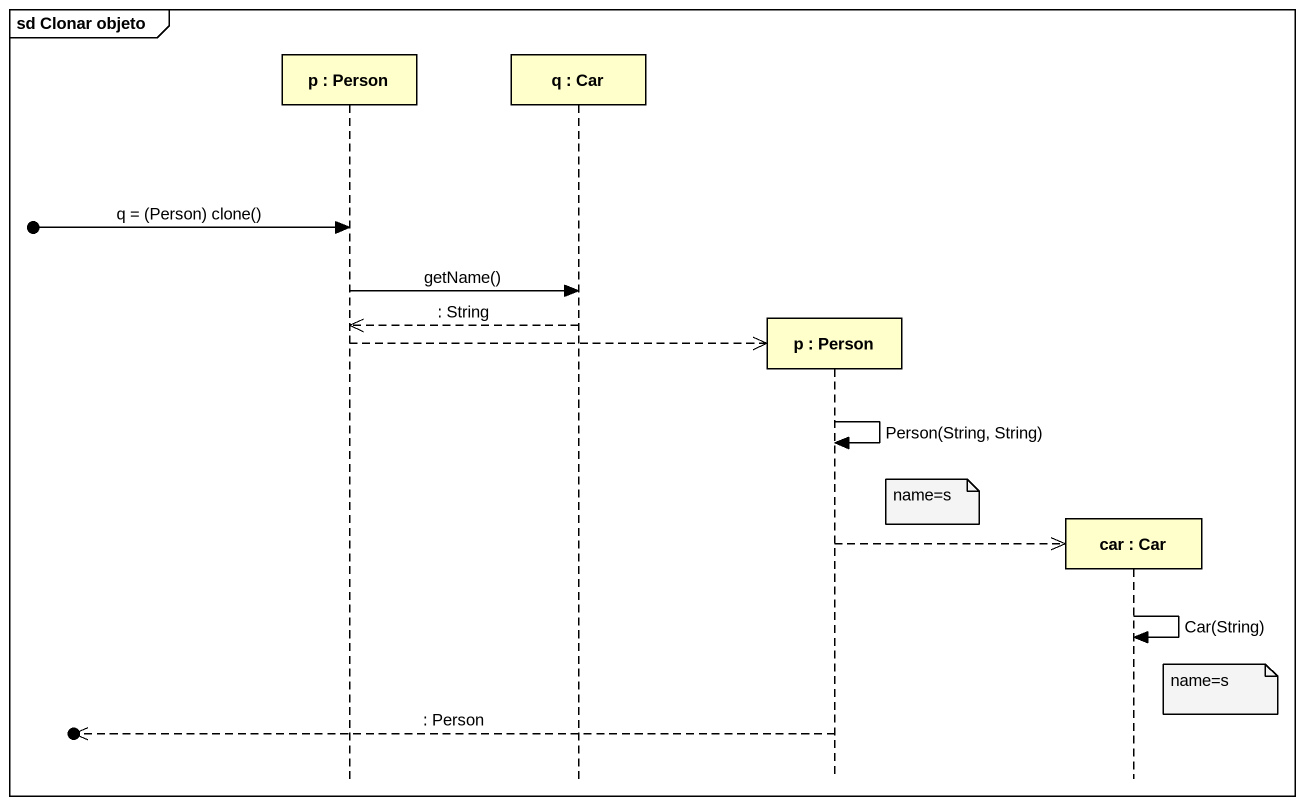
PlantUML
@startuml
mainframe sd Clonar objeto
hide footbox
participant "p : Person" as p
participant "q : Car" as q
participant "p : Person" as p_2
participant "car : Car" as car

[o-> p : q = (Person) clone()
p -> q : getName()
q -->> p : : String
p -->> p_2 **
p_2 -> p_2 : Person(String, String)
note right of p_2 : name=s
p_2 -->> car **
car -> car : Car(String)
note right of car : name=s
[o<<-- p_2 : : Person
@enduml
